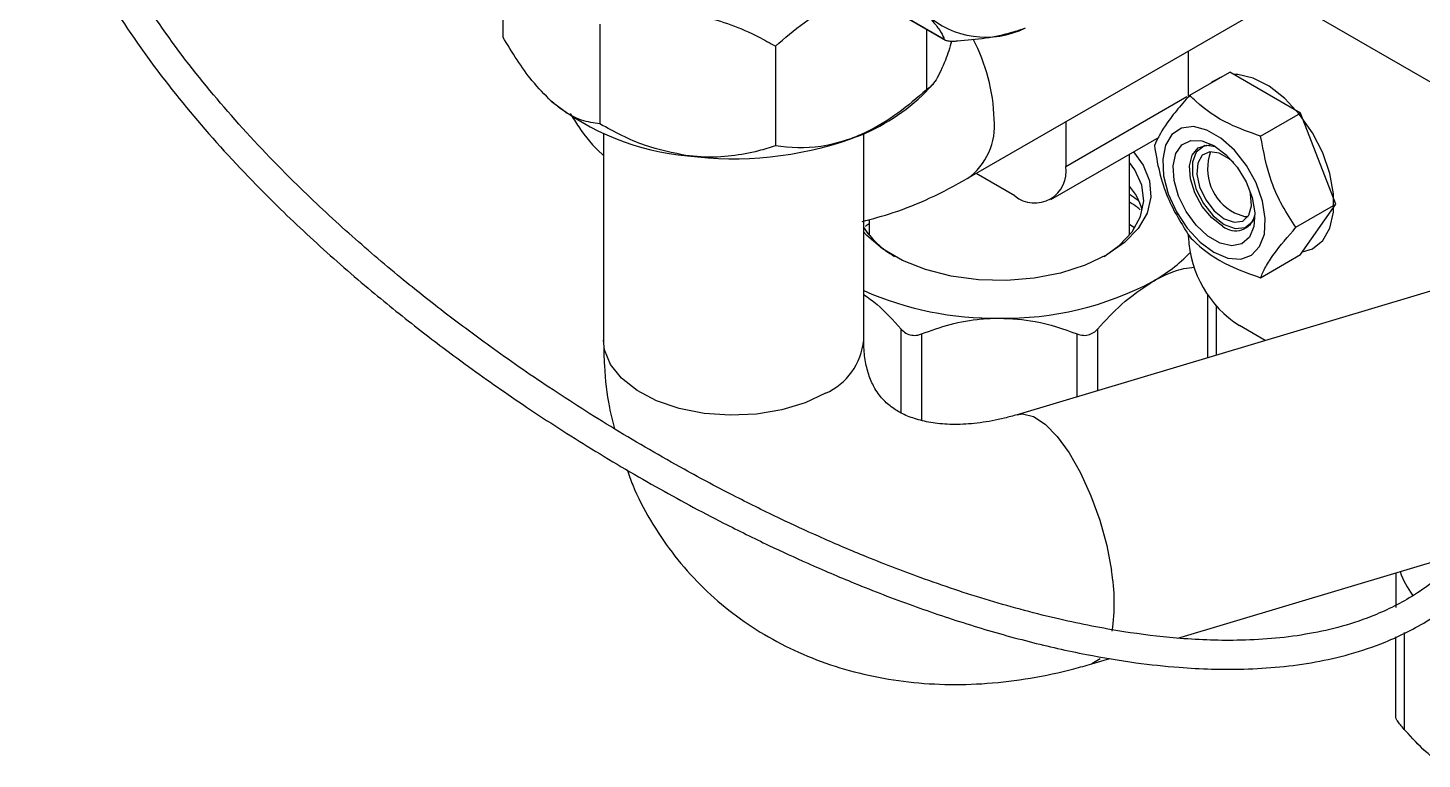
# Model space of a CAD drawing. Extents: x 75 to 2075, y 25 to 1460.
# Drawn here: x 1484.7 to 1645.4, y 581.7 to 666.1 of the extents above; entities that cross this region are included whole.
import ezdxf

# ---------------------------------------------------------------- set-up
doc = ezdxf.new("R2010")
doc.units = 0
doc.header["$LTSCALE"] = 5
doc.linetypes.add('SLD-KATı', pattern=[0])
doc.layers.get('0').update_dxf_attribs({"linetype": 'CONTINUOUS'})

msp = doc.modelspace()

# ---------------------------------------------------------------- linework, layer by layer
at = {"color": 7, "linetype": 'SLD-KATı'}
for p, q in [((1592.972, 648.688), (1645.416, 678.963)), ((1539.4, 676.579), (1539.4, 665.054)), ((1579.312, 671.137), (1590.298, 664.795)), ((1579.703, 670.86), (1590.412, 664.678)), ((1629.342, 669.684), (1669.147, 646.705)), ((1550.604, 666.524), (1550.604, 654.999)), ((1588.262, 665.919), (1588.262, 658.931)), ((1570.844, 663.988), (1570.844, 652.463)), ((1618.471, 658.13), (1618.471, 663.408)), ((1618.626, 658.309), (1623.228, 660.966)), ((1631.393, 656.252), (1623.228, 660.966)), ((1587.751, 658.289), (1588.866, 659.419)), ((1720.366, 657.841), (1598.726, 621.462)), ((1626.791, 653.595), (1631.393, 656.252)), ((1635.475, 645.73), (1631.393, 656.252)), ((1604.329, 655.244), (1604.329, 650.101)), ((1551.027, 653.886), (1551.027, 630.048)), ((1581.027, 630.048), (1581.027, 653.886)), ((1602.603, 646.286), (1615.08, 653.488)), ((1611.669, 642.16), (1611.669, 651.519)), ((1620.365, 652.527), (1619.958, 652.292)), ((1598.437, 646.698), (1593.981, 649.27)), ((1630.873, 643.073), (1635.475, 645.73)), ((1631.393, 639.921), (1635.475, 645.73)), ((1581.669, 643.984), (1581.669, 642.16)), ((1612.164, 643.058), (1611.669, 643.396)), ((1625.234, 643.152), (1625.641, 643.387)), ((1618.471, 641.937), (1618.471, 642.255)), ((1626.791, 637.265), (1631.393, 639.921)), ((1621.669, 634.04), (1621.669, 628.323)), ((1627.332, 630.017), (1624.364, 631.731)), ((1617.238, 595.685), (1650.536, 605.644)), ((1642.379, 603.204), (1642.379, 599.211)), ((1642.379, 586.524), (1642.379, 595.852)), ((1607.322, 592.719), (1609.424, 593.348)), ((1644.853, 583.554), (1645.656, 582.741))]:
    msp.add_line(p, q, dxfattribs=at)
at = {"color": 8, "linetype": 'SLD-KATı'}
for p, q in [((1604.329, 650.101), (1618.269, 658.148)), ((1620.692, 628.031), (1620.692, 635.332)), ((1585.337, 621.694), (1585.337, 631.344)), ((1587.694, 630.78), (1587.694, 620.791)), ((1605.643, 623.53), (1605.643, 630.78)), ((1608, 631.344), (1608, 624.235)), ((1643.356, 596.349), (1643.356, 585.164))]:
    msp.add_line(p, q, dxfattribs=at)
at = {"color": 7, "linetype": 'SLD-KATı', "flags": 128}
for points in [[(1622.468, 660.527), (1621.216, 659.866), (1621, 659.679)], [(1631.612, 640.233), (1632.769, 640.61), (1633.956, 641.559), (1634.785, 642.986), (1635.211, 644.816), (1635.211, 646.949), (1634.785, 649.27), (1633.956, 651.655), (1632.769, 653.974), (1631.288, 656.103), (1629.592, 657.927), (1627.773, 659.347), (1625.929, 660.287), (1624.159, 660.697), (1623.666, 660.713)], [(1621.418, 640.194), (1623.017, 639.525), (1624.498, 639.413), (1625.751, 639.866), (1626.682, 640.852), (1627.223, 642.297), (1627.333, 644.094), (1627.005, 646.109), (1626.262, 648.194), (1625.16, 650.193), (1623.78, 651.959), (1622.225, 653.359), (1620.61, 654.291), (1619.055, 654.686), (1617.675, 654.514), (1616.573, 653.787), (1615.83, 652.56), (1615.502, 650.924), (1615.612, 649), (1616.153, 646.931), (1617.084, 644.87), (1618.337, 642.97), (1619.818, 641.372), (1621.418, 640.194)], [(1621.418, 652.5), (1622.811, 651.454), (1624.08, 650.015), (1625.113, 648.312), (1625.818, 646.496), (1626.131, 644.729), (1626.026, 643.167), (1625.511, 641.949), (1624.633, 641.184), (1623.468, 640.94), (1622.122, 641.238), (1620.713, 642.051), (1619.367, 643.308), (1618.202, 644.896), (1617.324, 646.676), (1616.809, 648.488), (1616.704, 650.171), (1617.017, 651.576), (1617.722, 652.579), (1618.755, 653.089), (1620.024, 653.062), (1621.418, 652.5)], [(1612.119, 651.779), (1613.262, 650.245), (1614.001, 648.43), (1614.15, 646.568), (1613.704, 644.722), (1612.678, 642.954), (1611.106, 641.325), (1609.043, 639.891)], [(1622.418, 643.207), (1621.178, 644.162), (1620.071, 645.492), (1619.219, 647.053), (1618.714, 648.675), (1618.61, 650.183), (1618.919, 651.413), (1619.607, 652.232), (1620.6, 652.551), (1621.561, 652.415)], [(1620.98, 652.539), (1620.198, 652.407), (1619.365, 651.742), (1618.922, 650.592), (1618.922, 649.095), (1619.365, 647.433), (1620.198, 645.806), (1621.32, 644.41), (1622.596, 643.414)], [(1623.691, 650.515), (1623.177, 650.976), (1622.015, 651.646), (1620.932, 651.787), (1620.073, 651.379), (1619.555, 650.477), (1619.448, 649.203), (1619.766, 647.729), (1620.466, 646.254), (1621.454, 644.977), (1622.596, 644.071), (1622.596, 644.071)], [(1608.743, 639.722), (1610.471, 640.961), (1611.99, 642.567), (1612.955, 644.309), (1613.331, 646.125), (1613.105, 647.95), (1612.285, 649.716), (1611.669, 650.548)], [(1622.596, 644.071), (1623.738, 643.658), (1624.726, 643.794), (1625.426, 644.461), (1625.744, 645.568), (1625.637, 646.966), (1625.562, 647.274)], [(1623.775, 644.752), (1624.917, 644.339), (1625.342, 644.327)], [(1622.596, 643.414), (1623.872, 642.937), (1624.994, 643.037), (1625.827, 643.703), (1625.959, 643.914)], [(1609.043, 639.891), (1606.559, 638.7), (1603.737, 637.793), (1600.675, 637.2), (1597.477, 636.943), (1594.251, 637.029), (1591.107, 637.456), (1588.153, 638.209), (1585.489, 639.262), (1583.205, 640.581), (1581.38, 642.119), (1581.027, 642.504)]]:
    msp.add_lwpolyline(points, dxfattribs=at)
at = {"color": 8, "linetype": 'SLD-KATı', "flags": 128}
for points in [[(1576.634, 623.925), (1574.282, 622.818), (1571.592, 622.007), (1568.674, 621.525), (1565.648, 621.392), (1562.637, 621.613), (1559.765, 622.18), (1557.149, 623.069), (1554.897, 624.243), (1553.101, 625.655), (1551.834, 627.247), (1551.148, 628.954), (1551.027, 630.048)], [(1598.716, 621.459), (1599.354, 621.552), (1600.606, 621.256), (1601.956, 620.381), (1603.35, 618.961), (1604.731, 617.056), (1606.042, 614.742), (1607.229, 612.115), (1608.244, 609.283), (1609.046, 606.361), (1609.601, 603.468)], [(1608.275, 593.293), (1608.275, 593.293), (1607.323, 592.72)]]:
    msp.add_lwpolyline(points, dxfattribs=at)
at = {"color": 7, "linetype": 'SLD-KATı'}
for centre, radius, start, end in [((1595.109, 675.228), 10.219, 227.33803, 296.49139), ((1563.282, 680.493), 29.277, 231.36485, 264.98874), ((1572.354, 674.335), 22.239, 288.88809, 313.8189), ((1566.026, 691.692), 40.711, 262.51654, 289.40554), ((1626.386, 649.827), 5.708, 159.80136, 242.77692), ((1600.737, 649.518), 3.639, 230.79671, 9.21404), ((1606.376, 643.209), 7.023, 15.65746, 41.10278), ((1589.896, 649.002), 10.688, 213.33945, 240.26264), ((1623.893, 644.976), 2.303, 230.17977, 347.54102), ((1631.265, 642.519), 12.807, 182.60548, 237.39452), ((1605.199, 653.096), 18.663, 299.35058, 316.12431), ((1597.389, 668.668), 36.073, 268.8559, 298.04024), ((1596.093, 669.897), 37.299, 246.17684, 270.88405), ((1653.072, 607.038), 10.841, 199.87415, 216.0759)]:
    msp.add_arc(centre, radius, start, end, dxfattribs=at)
at = {"color": 8, "linetype": 'SLD-KATı'}
for centre, radius, start, end in [((1574.8, 654.861), 21.29, 1.86802, 27.77131), ((1588.613, 654.797), 7.505, 305.50829, 5.79895), ((1573.558, 630.77), 7.504, 294.19711, 354.48275), ((1587.997, 599.706), 21.929, 351.6069, 9.87975)]:
    msp.add_arc(centre, radius, start, end, dxfattribs=at)
at = {"color": 7, "linetype": 'SLD-KATı'}
for points, knots in [([(1506.855, 731.173), (1505.364, 730.27), (1502.609, 728.602), (1498.985, 725.873), (1495.714, 722.991), (1492.896, 719.983), (1489.772, 715.828), (1486.827, 710.389), (1484.812, 702.971), (1484.573, 694.997), (1485.96, 687.068), (1488.61, 679.43), (1492.592, 671.37), (1497.939, 663.097), (1504.588, 654.733), (1511.331, 647.485), (1517.943, 641.164), (1523.981, 635.902), (1529.706, 631.297), (1535.504, 626.934), (1541.896, 622.45), (1549.214, 617.72), (1556.943, 613.152), (1563.951, 609.387), (1569.82, 606.492), (1574.84, 604.179), (1580.351, 601.824), (1586.595, 599.416), (1593.318, 597.152), (1599.996, 595.252), (1606.368, 593.804), (1612.148, 592.836), (1618.196, 592.178), (1625.105, 591.961), (1631.695, 592.563), (1637.139, 593.789), (1641.567, 595.271), (1645.564, 597.286), (1649.052, 599.7), (1650.759, 601.32), (1651.651, 602.167)], [0, 0, 0, 0, 0.0226416, 0.0418232, 0.0580596, 0.0777887, 0.0930004, 0.1212697, 0.1502731, 0.1787015, 0.2071952, 0.2360093, 0.2652518, 0.3045405, 0.3441587, 0.3845088, 0.4164855, 0.4486679, 0.476691, 0.5015913, 0.5331188, 0.5679592, 0.6039396, 0.6390405, 0.6621667, 0.681658, 0.7047983, 0.733546, 0.7614467, 0.7894541, 0.8164262, 0.8393959, 0.8592478, 0.888704, 0.9210589, 0.9364674, 0.9531613, 0.974353, 0.9865974, 1, 1, 1, 1]), ([(1649.268, 604.498), (1648.442, 603.716), (1646.861, 602.219), (1643.621, 600.017), (1639.911, 598.204), (1635.772, 596.876), (1630.609, 595.78), (1624.359, 595.289), (1617.362, 595.577), (1610.541, 596.422), (1603.333, 597.839), (1595.504, 599.94), (1587.966, 602.457), (1581.415, 604.995), (1576.058, 607.292), (1571.156, 609.555), (1565.985, 612.109), (1559.592, 615.508), (1552.385, 619.688), (1544.915, 624.441), (1538.464, 628.909), (1532.777, 633.139), (1527.341, 637.452), (1521.577, 642.383), (1515.149, 648.387), (1508.527, 655.307), (1501.968, 663.27), (1496.632, 671.123), (1492.542, 678.797), (1489.703, 686.105), (1488.046, 693.727), (1487.968, 701.43), (1489.694, 708.564), (1492.395, 713.729), (1495.285, 717.638), (1497.908, 720.47), (1500.988, 723.203), (1504.445, 725.817), (1507.09, 727.418), (1508.527, 728.289)], [0, 0, 0, 0, 0.0129575, 0.0248084, 0.0453521, 0.0615541, 0.0770216, 0.1095053, 0.1384618, 0.1638478, 0.195029, 0.2300236, 0.2649339, 0.2940374, 0.3174217, 0.3373133, 0.3609611, 0.3887789, 0.4266749, 0.4634359, 0.4972026, 0.5223179, 0.5494394, 0.581028, 0.613435, 0.654356, 0.6941687, 0.7337646, 0.7633531, 0.7925346, 0.8212473, 0.8496137, 0.8784655, 0.906684, 0.92166, 0.9412171, 0.9574912, 0.9768928, 1, 1, 1, 1]), ([(1570.844, 663.988), (1571.927, 664.913), (1574.13, 666.795), (1577.127, 668.636), (1578.964, 669.385), (1579.553, 669.625)], [0, 0, 0, 0, 0.3967467, 0.8067521, 1, 1, 1, 1]), ([(1560.724, 667.659), (1561.305, 667.571), (1562.986, 667.317), (1565.76, 666.488), (1568.547, 665.276), (1570.198, 664.35), (1570.844, 663.988)], [0, 0, 0, 0, 0.1638321, 0.4746302, 0.7943879, 1, 1, 1, 1]), ([(1588.184, 667.713), (1588.415, 667.467), (1589.086, 666.754), (1589.838, 665.784), (1590.187, 665.136), (1590.283, 664.843), (1590.298, 664.795)], [0, 0, 0, 0, 0.1911271, 0.5537053, 0.9267357, 1, 1, 1, 1]), ([(1591.83, 664.578), (1592.926, 664.676), (1595.149, 664.876), (1597.773, 665.417), (1599.161, 665.904), (1599.668, 666.081)], [0, 0, 0, 0, 0.3824108, 0.7746528, 1, 1, 1, 1]), ([(1545.002, 657.624), (1544.252, 658.374), (1542.285, 660.34), (1540.502, 663.252), (1539.4, 665.054)], [0, 0, 0, 0, 0.3814192, 1, 1, 1, 1]), ([(1590.298, 664.795), (1590.334, 664.746), (1590.406, 664.646), (1590.811, 664.563), (1591.321, 664.548), (1591.685, 664.569), (1591.83, 664.578)], [0, 0, 0, 0, 0.2806938, 0.5628322, 0.8257499, 1, 1, 1, 1]), ([(1591.163, 664.564), (1591.054, 664.179), (1590.823, 663.357), (1590.585, 662.712), (1590.459, 662.37)], [0, 0, 0, 0, 0.4685883, 1, 1, 1, 1]), ([(1590.459, 662.37), (1590.094, 661.518), (1589.322, 659.714), (1588.628, 659.201), (1588.262, 658.931)], [0, 0, 0, 0, 0.4724924, 1, 1, 1, 1]), ([(1550.604, 654.999), (1549.908, 655.101), (1548.49, 655.31), (1546.563, 656.311), (1545.381, 657.305), (1545.002, 657.624)], [0, 0, 0, 0, 0.3967467, 0.8067521, 1, 1, 1, 1]), ([(1588.262, 658.931), (1587.178, 658.006), (1584.975, 656.124), (1581.979, 654.283), (1580.141, 653.534), (1579.553, 653.294)], [0, 0, 0, 0, 0.3967467, 0.8067521, 1, 1, 1, 1]), ([(1618.626, 658.309), (1618.09, 657.701), (1617.009, 656.471), (1615.416, 654.377), (1614.881, 653.227), (1614.543, 652.5)], [0, 0, 0, 0, 0.26486139, 0.535466, 1, 1, 1, 1]), ([(1626.791, 653.595), (1625.551, 654.03), (1622.62, 655.057), (1620.079, 656.84), (1618.864, 658.068), (1618.626, 658.309)], [0, 0, 0, 0, 0.37060418, 0.87658551, 1, 1, 1, 1]), ([(1547.18, 656.203), (1547.501, 655.689), (1548.561, 653.992), (1549.883, 652.372), (1550.976, 651.404), (1551.027, 651.358)], [0, 0, 0, 0, 0.2930912, 0.9665151, 1, 1, 1, 1]), ([(1560.724, 651.328), (1559.044, 651.656), (1555.488, 652.351), (1552.291, 654.084), (1550.604, 654.999)], [0, 0, 0, 0, 0.4724924, 1, 1, 1, 1]), ([(1579.553, 653.294), (1578.386, 652.937), (1575.328, 652.003), (1572.558, 652.287), (1570.844, 652.463)], [0, 0, 0, 0, 0.3814192, 1, 1, 1, 1]), ([(1630.873, 643.073), (1630.338, 643.882), (1629.256, 645.515), (1627.664, 648.979), (1627.129, 651.808), (1626.791, 653.595)], [0, 0, 0, 0, 0.2648614, 0.535466, 1, 1, 1, 1]), ([(1570.844, 652.463), (1570.198, 652.262), (1568.573, 651.758), (1565.789, 651.241), (1563.016, 651.099), (1561.305, 651.27), (1560.724, 651.328)], [0, 0, 0, 0, 0.2056137, 0.5170117, 0.8361666, 1, 1, 1, 1]), ([(1614.543, 652.5), (1614.716, 651.483), (1615.066, 649.427), (1616.253, 645.728), (1617.707, 643.43), (1618.626, 641.978)], [0, 0, 0, 0, 0.2648614, 0.535466, 1, 1, 1, 1]), ([(1580.836, 643.747), (1582.042, 644.065), (1584.689, 644.764), (1588.75, 646.404), (1591.546, 647.916), (1592.972, 648.688)], [0, 0, 0, 0, 0.2908747, 0.6382258, 1, 1, 1, 1]), ([(1612.784, 646.061), (1612.708, 646.124), (1612.37, 646.404), (1611.975, 646.657), (1611.669, 646.853)], [0, 0, 0, 0, 0.2253539, 1, 1, 1, 1]), ([(1612.915, 645.091), (1612.796, 645.19), (1612.417, 645.506), (1611.974, 645.792), (1611.669, 645.988)], [0, 0, 0, 0, 0.3129629, 1, 1, 1, 1]), ([(1581.669, 643.458), (1581.587, 643.413), (1581.431, 643.327), (1581.293, 643.232), (1581.226, 643.186)], [0, 0, 0, 0, 0.5209363, 1, 1, 1, 1]), ([(1626.791, 637.265), (1626.964, 637.664), (1627.314, 638.471), (1628.5, 640.331), (1629.954, 642.011), (1630.873, 643.073)], [0, 0, 0, 0, 0.2648614, 0.535466, 1, 1, 1, 1]), ([(1618.626, 641.978), (1618.864, 641.737), (1620.079, 640.509), (1622.62, 638.726), (1625.551, 637.699), (1626.791, 637.265)], [0, 0, 0, 0, 0.1234145, 0.6293958, 1, 1, 1, 1]), ([(1614.346, 636.829), (1614.766, 637.055), (1615.981, 637.71), (1617.628, 638.31), (1618.778, 638.446), (1619.187, 638.495)], [0, 0, 0, 0, 0.2535397, 0.7345181, 1, 1, 1, 1]), ([(1608, 631.344), (1608.907, 632.332), (1610.926, 634.532), (1613.131, 636.013), (1614.346, 636.829)], [0, 0, 0, 0, 0.4489905, 1, 1, 1, 1]), ([(1581.027, 635.316), (1581.55, 634.951), (1583.058, 633.9), (1584.436, 632.354), (1585.337, 631.344)], [0, 0, 0, 0, 0.34680252, 1, 1, 1, 1]), ([(1587.694, 630.78), (1588.783, 631.169), (1590.99, 631.958), (1594.051, 632.523), (1595.969, 632.581), (1596.669, 632.602)], [0, 0, 0, 0, 0.3824108, 0.7746528, 1, 1, 1, 1]), ([(1596.669, 632.602), (1598.055, 632.528), (1601.173, 632.36), (1604.047, 631.344), (1605.643, 630.78)], [0, 0, 0, 0, 0.4446442, 1, 1, 1, 1]), ([(1585.337, 631.344), (1585.514, 631.173), (1585.867, 630.832), (1586.556, 630.597), (1587.188, 630.609), (1587.55, 630.732), (1587.694, 630.78)], [0, 0, 0, 0, 0.2806938, 0.5628322, 0.8257499, 1, 1, 1, 1]), ([(1605.643, 630.78), (1605.879, 630.708), (1606.352, 630.564), (1607.074, 630.667), (1607.629, 630.963), (1607.895, 631.235), (1608, 631.344)], [0, 0, 0, 0, 0.2806938, 0.5628322, 0.8257499, 1, 1, 1, 1]), ([(1551.027, 630.048), (1551.049, 629.057), (1551.105, 626.446), (1551.479, 623.004), (1552.084, 620.64), (1552.295, 619.817)], [0, 0, 0, 0, 0.28511023, 0.75093893, 1, 1, 1, 1]), ([(1598.726, 621.462), (1598.24, 621.324), (1596.767, 620.908), (1594.413, 620.477), (1591.803, 620.286), (1589.48, 620.408), (1587.479, 620.788), (1585.805, 621.378), (1584.426, 622.146), (1583.267, 623.12), (1582.362, 624.301), (1581.659, 625.792), (1581.209, 627.473), (1581.04, 628.953), (1581.03, 629.856), (1581.027, 630.048)], [0, 0, 0, 0, 0.03789574, 0.11487747, 0.19183173, 0.26920927, 0.34790491, 0.42943403, 0.51637353, 0.61330959, 0.72790086, 0.81937018, 0.90188501, 0.97915776, 1, 1, 1, 1]), ([(1553.745, 615.115), (1553.951, 614.525), (1554.658, 612.498), (1556.374, 609.286), (1558.844, 605.546), (1561.744, 602.178), (1565.002, 599.192), (1568.593, 596.612), (1572.48, 594.452), (1576.633, 592.726), (1581.023, 591.446), (1585.618, 590.625), (1590.385, 590.271), (1595.283, 590.393), (1600.268, 590.998), (1604.295, 591.85), (1606.641, 592.524), (1607.322, 592.719)], [0, 0, 0, 0, 0.0296831, 0.1020118, 0.1734496, 0.2442364, 0.3146606, 0.3849512, 0.4554035, 0.5263076, 0.5979048, 0.6703639, 0.7437617, 0.8180769, 0.893201, 0.9689677, 1, 1, 1, 1]), ([(1643.356, 585.164), (1643.199, 585.345), (1642.884, 585.709), (1642.552, 586.151), (1642.398, 586.414), (1642.385, 586.493), (1642.379, 586.524)], [0, 0, 0, 0, 0.28069379, 0.56283221, 0.82574987, 1, 1, 1, 1]), ([(1646.885, 581.728), (1646.622, 581.933), (1645.55, 582.768), (1644.388, 584.007), (1643.501, 585.001), (1643.356, 585.164)], [0, 0, 0, 0, 0.214134, 0.8709913, 1, 1, 1, 1])]:
    msp.add_open_spline(points, degree=3, knots=knots, dxfattribs=at)

doc.saveas('drawing.dxf')
